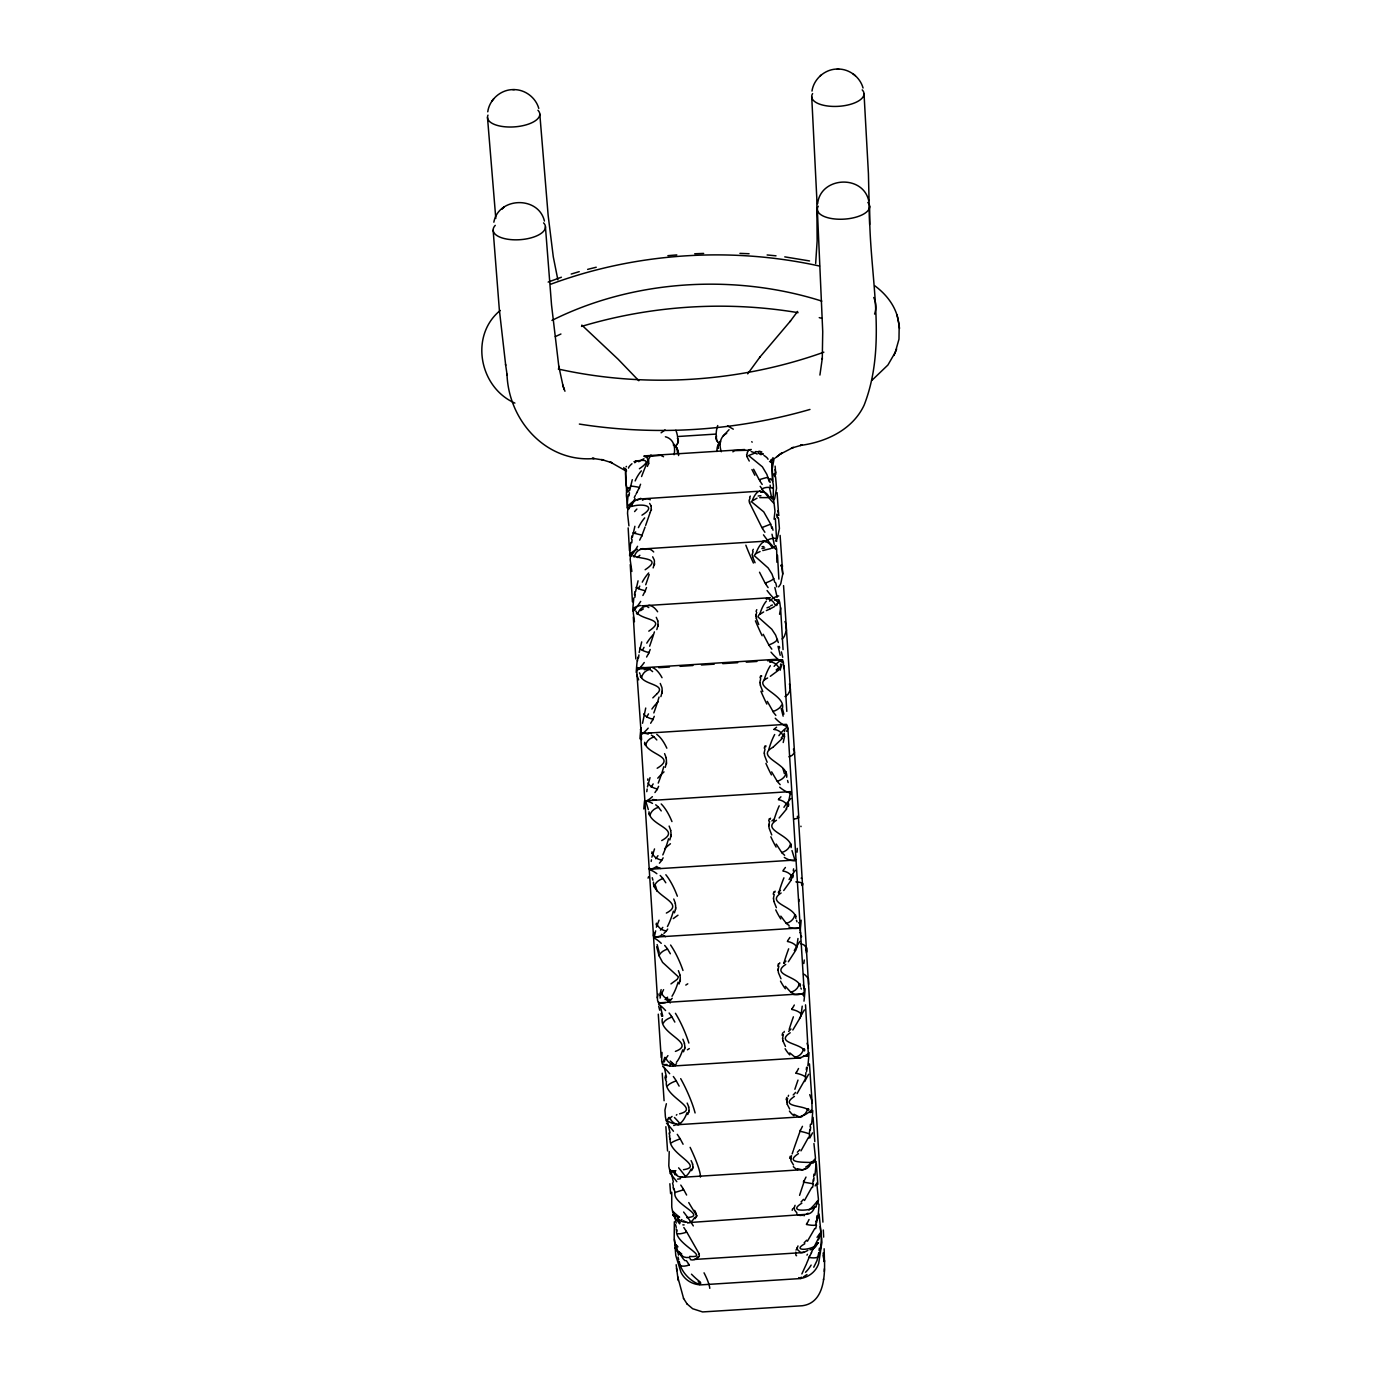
<?xml version="1.0" encoding="UTF-8"?>
<svg xmlns="http://www.w3.org/2000/svg" width="1381" height="1381" viewBox="0 0 1381 1381"><rect width="100%" height="100%" fill="white"/><g stroke="black" fill="none" stroke-linecap="round" stroke-linejoin="round"><path stroke-width="1.5" d="M899.186 325.312L898.979 339.174L895.32 352.12M666.954 1064.509L662.69 1064.786A93.873 46.643 -3.8 0 1 661.637 1061.247L662.034 1052.426M824.405 1268.725L824.319 1271.452M824.474 1262.01L824.146 1248.752M824.492 1260.18C825.009 1277.132 823.68 1302.956 802.257 1305.753L702.601 1311.933L692.641 1308.722L687.082 1303.957M674.532 1239.568L675.775 1255.484L680.954 1272.246A22.804 21.475 -4.7 0 0 699.839 1284.813A13.741 12.93 -4.6 0 0 701.79 1284.813L799.495 1278.616A13.603 12.912 -4.4 0 0 801.429 1278.357A22.804 21.457 -4.6 0 0 818.657 1263.511L821.919 1242.175L820.193 1226.587M787.861 728.046L804.208 991.731A95.462 33.904 -3.8 0 1 803.587 993.699L658.582 1002.882A93.873 33.334 -3.8 0 1 657.58 1000.379L640.698 735.469A93.873 24.616 -3.5 0 1 641.405 733.518L786.428 724.317A95.462 25.031 -3.5 0 1 787.239 725.698L787.861 728.529L786.652 731.274M657.218 997.807L658.15 994.061M774.12 458.492L772.428 467.693A30.365 27.706 -4.4 0 1 771.841 469.264M823.473 1279.807L823.542 1278.91M631.738 542.785L632.084 539.695M634.915 597.283L635.26 594.193M810.44 1124.203L810.164 1126.723M813.927 1174.143L813.633 1176.629M629.08 495.796L629.443 492.758M772.635 480.087L772.238 466.191A93.873 81.444 -3 0 0 770.943 459.977M806.573 1067.254L806.297 1069.74M638.54 657.943L638.902 654.939M816.913 1215.815L816.637 1218.215M815.653 263.495L817.138 240.915L816.81 198.415L811.717 96.791M635.553 591.724L638.057 580.814M805.952 1072.554L805.365 1077.025A9.546 2.469 12.5 0 0 796.129 1073.244M809.836 1129.554L809.249 1134.008A9.546 1.053 12 0 0 800.065 1131.281L794.351 1147.369M639.179 652.505L641.699 641.906M632.377 537.226L634.897 526.282M642.528 723.264L645.721 708.039M813.305 1179.391L812.719 1183.724L803.604 1182.119M802.223 1006.145L801.17 1014.172A9.546 3.832 13.5 0 0 791.883 1009.459M819.365 1248.2L819.071 1250.444M629.736 490.376L632.274 479.673M816.292 1220.856L815.705 1224.947A9.546 1.813 12.1 0 1 806.659 1224.515M797.976 938.528L796.768 947.003A9.546 5.092 15 0 0 787.429 941.479A29.191 24.168 57.1 0 1 787.809 940.513L789.897 937.457M647.447 786.894L650.037 777.624M646.774 791.658L647.154 789.052M768.941 824.492L769.58 821.453M778.228 969.082L778.849 966.079M671.08 834.659L670.89 835.764M818.726 1252.895L817.017 1260.577L813.754 1267.223M666.522 761.984L666.332 763.072M675.741 907.628L675.533 908.715M792.832 873.828L792.262 877.177A9.546 6.232 17.3 0 0 782.889 870.997A29.191 22.614 47.2 0 1 783.32 870.151L785.409 867.475M793.281 870.893L793.592 868.856M662.155 691.38L661.965 692.433M651.884 857.169L654.525 848.918M680.367 979.094L680.177 980.13M797.528 818.329L797.735 817.069A95.462 4.661 -3.6 0 1 798.425 817.293L822.921 1222.116M651.193 861.433L651.452 859.828M786.98 1101.037L787.636 1098.344M658.116 624.575L657.908 625.593M684.855 1047.281L684.648 1048.248M671.736 1192.217L671.753 1207.011A93.873 78.544 -4.2 0 0 672.979 1213.001M788.447 802.896L787.774 806.4A9.546 7.198 20.8 0 0 778.383 799.72A29.191 20.508 39.9 0 1 778.849 799.047M756.011 614.89L756.684 612.353M773.239 499.076L773.377 485.318A88.591 73.176 -3.1 0 0 772.704 481.468A432.685 2.727 86.4 0 1 771.53 459.303M656.372 927.203L659.065 920.178M788.827 800.773L790.605 791.606L645.6 800.807A93.873 10.133 -3.6 0 0 644.823 801.636L645.566 803.328M654.473 563.241L654.266 564.173M790.899 1158.158L791.555 1155.724M689.102 1110.514L688.895 1111.377A24.841 17.107 57.2 0 1 688.86 1112.119M674.36 1221.719L674.17 1239.327A93.873 85.622 -4.4 0 0 675.43 1245.869M487.752 111.809C489.426 99.553 500.751 89.592 513.128 89.61M655.647 930.88L654.283 937.181L799.306 927.98A95.462 19.524 -3.7 0 0 799.962 926.824L800.255 924.58L798.753 922.577M808.645 984.325L808.455 978.611L805.261 975.055A30.037 10.116 -3.5 0 0 803.552 974.106M811.993 91.06C813.772 78.838 825.148 68.946 837.525 69.05M817.638 203.732C820.383 176.664 862.728 174.248 868.701 200.659M783.769 668.628L783.355 662.017A95.462 39.134 -3.5 0 0 782.475 659.842L767.56 660.791M776.882 562.257L776.657 549.155A95.462 64.13 -3.3 0 0 775.708 545.581A52.443 7.768 -81.5 0 0 773.619 547.67M784.115 733.397L783.407 736.418A9.546 8.01 26.3 0 0 773.999 729.427M666.143 763.9L665.245 767.335M670.717 836.593L669.82 839.993M794.368 1207.443L795.042 1205.32M675.361 909.509L674.463 912.806M774.085 519.221L774.965 511.212L774.033 502.753A95.462 74.401 -3.2 0 0 773.049 498.593M692.986 1167.256L692.779 1167.998A24.841 15.519 50.5 0 1 692.71 1168.637M661.792 693.227L660.878 696.611M660.809 995.287L663.588 989.642M784.512 731.585L784.874 730.1M819.917 375.062L822.316 358.093L822.265 359.319L822.731 331.682L817.345 209.463M679.987 980.89L679.072 983.997M657.736 626.353L656.804 629.598M774.223 894.439L773.602 897.495A10.582 10.15 -67.4 0 0 773.377 898.789M660.463 996.685L660.066 998.1M669.215 1151.53L668.801 1165.857A93.873 69.533 -4 0 0 669.975 1171.157M783.355 1034.611L782.734 1037.476A10.582 9.253 -35 0 0 782.509 1038.702M765.022 748.934L764.384 751.868A10.582 10.064 51.1 0 0 764.176 753.128M684.475 1048.939L683.543 1051.787M654.076 564.864L653.144 567.902M779.816 667.178L779.264 668.956A9.546 8.614 35.5 0 0 769.856 661.844M774.81 892.23L775.138 891.142M779.454 963.869L779.764 962.781M493.846 222.203C498.541 196.758 538.555 195.843 544.425 221.064M783.959 1032.47L784.27 1031.4M770.184 819.296L770.494 818.243M760.707 678.658L760.051 681.42A10.582 9.632 34.2 0 0 759.843 682.628M797.303 1247.682L797.994 1245.938M788.223 1096.324L788.551 1095.306M808.351 1137.633L800.997 1150.856M811.821 1187.332L804.484 1200.486M765.644 746.862L765.954 745.861M814.807 1228.469L807.436 1241.226M688.705 1112.016L687.773 1114.519M804.467 1080.563L797.079 1093.562M780.438 665.038L780.817 663.898M650.934 510.331L650.209 512.42M665.072 1059.728L667.938 1055.602M794.04 1148.302L793.574 1149.683M792.159 1153.86L793.264 1150.597M645.652 525.401L650.054 512.852M761.328 676.742L761.639 675.81M645.082 527.041L642.027 535.207L632.964 532.876M779.557 614.269L780.593 608.624L779.799 602.686A95.462 52.271 -3.4 0 0 778.884 599.768L774.62 600.045M664.71 1060.781L664.244 1061.937M692.589 1168.55L691.622 1170.656M646.515 587.581L645.272 590.705A9.546 1.985 12.1 0 1 636.14 587.305M648.362 464.051L647.378 466.45M640.577 484.23L639.334 487.372A9.546 0.898 11.9 0 0 630.34 486.198M753.094 551.658L752.403 553.885A10.582 8.113 19.6 0 0 752.196 554.886M666.367 1103.73L664.934 1110.082L665.4 1116.866A93.873 58.813 -3.9 0 0 666.522 1121.337M696.214 1216.696L696.421 1216.074A9.771 5.455 21.5 0 0 695.765 1213.502M650.209 649.519L648.966 652.523A28.897 24.944 75.6 0 1 648.656 653.61M775.915 604.602L775.449 605.672A9.546 9.011 51.7 0 0 766.058 598.629M806.435 1263.857L809.145 1257.435A9.546 3.211 12.7 0 0 818.104 1256.658M806.072 1264.737L801.86 1273.921M871.791 380.466L887.914 365.016L895.216 352.397M893.921 355.469L896.632 349.03M791.313 879.973L783.735 890.503M654.283 716.325L653.023 719.138A9.546 4.661 13.9 0 1 643.77 713.891M638.885 488.425L637.142 492.016M641.578 536.26L639.679 540.126M804.07 1181.031L806.003 1177.078M807.108 1223.445L809.059 1219.509M800.531 1130.21L802.465 1126.326M644.823 591.741L642.907 595.487M718.793 444.699L718.034 446.65A35.958 15.364 -3.8 0 0 717.861 448.514M809.611 1256.417L811.545 1252.584M796.578 1072.208L798.546 1068.497M658.633 786.341L657.356 788.896A9.546 5.852 15.8 0 1 648.052 782.941M648.518 653.524L646.601 657.028M750.004 498.058L749.296 499.939A10.582 7.026 16.2 0 0 749.089 500.785A9.391 6.025 21.3 0 0 749.728 502.598M669.06 1118.955L672.046 1116.435M792.349 1008.475L794.317 1005.023M786.79 808.817L779.126 817.984M636.02 494.191L636.986 492.327M635.381 495.399L634.276 497.471M652.574 720.053L650.641 723.264M663.139 857.843L661.844 860.07A28.897 20.991 42.4 0 1 661.413 860.812L659.41 863.177M677.38 438.295A25.807 9.788 -7.2 0 1 677.674 443.249L677.001 444.25M656.907 789.708L654.939 792.539M747.501 452.882L746.758 454.366A10.582 5.783 14.1 0 0 746.586 455.057M782.388 738.386L773.118 747.121M667.714 929.068L666.384 930.932A28.897 18.574 36.5 0 1 665.901 931.502L663.916 933.401M772.445 547.618L772.134 548.05A9.546 9.184 78.3 0 0 762.692 541.335M695.109 1218.681L696.024 1217.127A24.841 13.551 45.3 0 0 696.317 1216.782M697.888 1257.78L698.907 1256.589M797.597 311.433L790.018 321.583M653.8 932.434L653.368 935.748A93.873 19.196 -3.7 0 0 654.283 937.181M747.691 373.837L760.068 356.885M493.742 98.724L491.774 101.348M778.867 799.047L780.921 796.802M759.567 357.506L790.536 320.927M719.397 443.715L720.157 442.766M817.932 1242.676C815.791 1250.288 789.518 1252.187 804.83 1243.746M672.219 998.273L670.873 999.723A28.897 15.692 32.4 0 1 670.303 1000.086M792.832 1030.002L800.255 1017.555A35.751 33.42 17.5 0 0 801.429 1014.241M778.211 670.441L770.322 676.293M645.134 569.749C663.001 557.941 641.388 559.357 633.568 555.939M788.344 961.763L795.836 950.145A35.751 31.159 11.6 0 0 796.872 947.021M648.794 631.152C667.316 618.705 643.235 620.708 636.796 612.681M723.126 436.068L729.047 429.698M641.975 515.165C657.908 505.377 641.682 503.323 631.48 506.499A9.546 9.149 63 0 1 639.973 498.99L757.634 491.308M652.833 697.871L657.011 693.78M639.386 468.746C648.725 462.428 649.277 458.596 635.571 461.185M500.25 310.449C469.367 335.669 479.345 387.543 514.906 403.097M657.183 768.25C677.467 756.132 646.481 754.975 644.668 742.288M790.208 1032.764C774.517 1043.087 801.273 1043.207 804.502 1050.924M794.472 1096.359C778.435 1107.199 803.949 1105.024 808.506 1110.134M672.702 1171.485L675.775 1170.656M798.391 1153.636C783.044 1163.786 806.297 1161.835 812.132 1162.647M785.72 964.421C769.597 975.038 798.874 976.229 800.238 986.483M657.201 693.59C667.161 684.061 641.613 684.821 640.577 675.361M801.878 1203.162C785.496 1213.278 813.392 1210.308 814.548 1207.218M781.111 892.989C764.694 903.64 796.233 906.402 795.801 918.417M661.723 840.58C682.473 829.032 649.053 825.734 649.018 811.786M776.467 820.262C759.999 830.568 792.556 834.935 791.106 847.623M676.552 1063.767L675.188 1064.768A9.546 8.925 43.2 0 1 665.78 1057.673M670.389 1000.155L668.352 1001.518M666.35 913.065C686.478 902.742 652.384 896.424 653.472 882.183M820.331 75.748L821.229 75.04M816.206 1206.821L815.929 1206.994A41.965 7.889 82.6 0 1 815.273 1207.029M775.138 458.043L781.836 452.951L776.674 456.887M806.987 1274.542L803.293 1276.993M772.739 747.414C754.389 757.409 789.241 763.624 786.669 777.279M807.885 1250.392L803.742 1252.481M661.119 432.805L665.055 429.923M774.378 606.622L769.994 608.952M763.641 611.956L758.79 614.959L757.945 616.875L771.789 629.218L775.639 635.087L778.314 642.528M776.588 727.183L774.482 728.892A29.191 17.901 34.8 0 0 774.033 729.444M770.356 661.464L772.497 660.308M670.959 983.911L677.277 979.284L678.434 976.919L662.587 962.384L659.065 955.738L656.665 946.814M767.629 677.985C749.987 686.357 786.341 694.453 782.388 708.453M780.265 454.142L793.333 447.375L791.382 448.135L802.275 444.975L800.272 445.459C826.045 442.058 852.56 429.802 864.126 405.151C888.639 342.281 868.286 271.643 869.667 206.321M551.934 320.427C633.758 279.463 734.847 273.49 821.816 301.11M808.023 1213.174L806.435 1214.089M770.046 497.229L769.252 497.73A9.546 9.132 -71.2 0 0 759.843 491.394M756.995 498.196L751.195 501.51L763.745 511.868L770.684 524.141L761.898 527.594L749.451 502.598M675.395 1051.39C697.112 1043.19 658.772 1033.868 662.345 1018.695M790.588 794.489L791.382 792.159A95.462 10.306 -3.6 0 0 790.605 791.606M674.688 1065.044L672.616 1065.821M751.091 449.567L751.281 449.481M637.418 500.043L639.489 499.162M766.351 610.609L769.718 609.073M680.609 1123.892L679.21 1124.427A9.546 9.166 66.2 0 1 669.802 1117.522M555.3 336.601L560.928 334.012M550.777 284.21C635.83 252.654 730.998 246.509 819.537 266.05M679.59 1113.828C701.617 1108.218 662.88 1096.756 666.522 1081.461M823.853 352.19C739.525 382.33 645.738 388.458 558.304 369.038M760.068 551.537L755.372 553.85L754.319 555.697L768.147 567.954L771.996 574.082L774.845 582.333M805.416 1168.878L803.431 1169.517M548.153 282.087L561.394 277.236M766.559 598.405L768.734 597.835M649.657 868.131L649.087 868.96A93.873 4.592 -3.6 0 0 649.916 869.253L794.938 860.052A95.462 4.661 -3.6 0 0 795.663 859.759L794.645 858.775M633.965 461.703L636.848 460.891M581.522 326.417C651.28 305.46 726.233 300.609 798.063 312.676M762.795 550.57L770.943 548.533M571.216 274.042L579.226 271.66M809.974 409.449C735.486 430.993 655.975 436.137 579.364 424.071M587.633 269.381L596.229 267.241M683.44 1169.707C705.605 1166.427 666.35 1153.152 670.406 1138.462M640.214 549.258L642.32 548.947M733.604 450.655L750.056 450.189M644.996 456.852L661.551 455.229M673.876 1188.299L675.016 1192.459L683.75 1189.714L686.616 1195.031M678.554 1124.583L676.776 1124.738M759.757 497.643L768.026 497.609M673.479 1170.725A9.546 9.201 -81.6 0 0 682.87 1177.268L802.741 1169.672A9.546 9.166 74.8 0 0 811.182 1161.991M801.809 1116.797L799.789 1116.884M754.509 453.261L748.588 455.54L762.381 466.813L766.921 474.477L769.182 481.606M677.674 1124.704L800.514 1116.901M686.823 1217.628C708.557 1215.988 671.77 1203.99 675.016 1192.459M689.602 1222.53L805.917 1214.365A9.546 8.977 49.4 0 0 814.393 1207.218M667.886 255.675L676.811 254.915M675.913 1216.04L679.055 1216.903M763.21 541.283L765.419 541.317M678.848 436.448L715.099 434.135M646.101 455.782L744.635 449.533M641.457 549.034L764.125 541.248M641.923 605.845L770.391 597.697M642.51 667.783L777.296 659.22M650.261 668.231L637.47 669.043A93.873 38.478 -3.5 0 0 636.831 672.064L641.595 739.612M658.789 667.696L669.457 667.023M680.108 666.332L692.917 665.521M701.444 664.986L714.236 664.175M722.764 663.64L737.696 662.69M746.223 662.155L756.892 661.464M803.431 1055.861L807.695 1055.585A95.462 47.437 -3.8 0 0 808.265 1052.857L805.52 1004.833M669.63 1066.236L800.945 1057.898M694.35 1259.455L803.034 1252.567M802.016 1169.759L797.683 1168.809M694.712 253.776L703.654 253.414M513.853 89.61C525.108 89.489 535.724 97.585 538.78 108.391M512.869 89.627L514.319 89.61M838.25 69.05C849.505 68.998 860.087 77.163 863.056 88.004M837.283 69.05L838.716 69.05M802.43 1215.384L800.997 1215.263M643.529 605.793L645.669 606.069M739.94 253.379L749.072 253.741M689.671 1256.417C712.216 1258.108 672.651 1242.986 676.863 1229.763M758.635 453.175L761.483 453.572M767.128 254.967L776.018 255.83M682.352 1177.216L680.212 1176.819M784.771 256.866L809.542 260.94M760.482 453.382L761.345 453.538M770.529 462.014L769.545 461.392M760.379 491.498L762.623 492.119M687.514 1222.409L686.064 1221.978A9.546 9.011 -55.4 0 1 676.69 1215.953M819.244 317.63L821.799 318.355M647.275 668.266L649.467 669.129A28.897 14.639 -40.3 0 1 650.071 669.371M795.594 1057.38L797.838 1057.881A48.007 25.031 -78.3 0 0 807.592 1054.186M812.667 1162.94L813.133 1163.044A52.443 8.683 77.7 0 0 814.566 1160.42M645.859 605.896A28.897 11.324 -37.6 0 1 646.36 606.069L648.777 607.588M645.359 549.448L642.821 548.947A9.546 9.218 -85.2 0 0 634.362 556.871M793.574 993.595L791.296 992.49A29.277 16.227 -41.9 0 1 790.692 992.179M685.528 1221.771L683.353 1220.787M651.383 735.141L653.593 736.574M674.946 1215.746L675.43 1215.988A41.551 7.25 90 0 0 675.861 1215.867M727.563 425.952L733.311 429.163M690.189 1258.333L688.705 1257.435A9.546 8.597 -40.3 0 1 679.366 1252.135L678.503 1251.531M799.754 1251.704L797.528 1249.667A9.391 4.367 -25.1 0 1 797.389 1248.303M789.138 925.494L786.825 923.854A29.277 19.023 -46.2 0 1 786.255 923.337L780.835 916.138M681.8 1254.052L679.366 1252.135M655.716 804.795L657.977 806.728A28.897 20.094 -49.5 0 1 658.478 807.35M699.684 1284.572C690.707 1281.447 681.247 1272.384 679.297 1261.802M855.443 75.782L852.957 73.797M874.691 285.729C885.463 293.601 894.474 304.614 897.736 317.751M784.632 855.271L782.285 853.113M793.937 1114.243L799.081 1116.832A9.546 9.149 -74.3 0 0 807.522 1108.788M638.833 380.742L618.101 359.215L581.833 325.105M660.187 875.468L662.483 877.884M796.906 1212.932L794.61 1209.98A9.391 5.524 -27.2 0 1 794.42 1208.237M780.161 784.65L777.796 782.06A29.277 23.166 -60.7 0 1 777.296 781.214M652.626 671.615L649.985 669.44A9.546 8.649 -41.6 0 0 641.561 677.691M717.637 441.609L716.912 440.763A25.807 9.805 -0.4 0 1 716.584 436.033M647.137 458.492L648.604 460.477A9.771 5.265 -28.3 0 1 648.397 462.894M664.693 945.45L667.006 948.264A28.897 23.563 -66.9 0 1 667.472 949.179M777.676 515.182L776.795 514.181M789.794 1052.909L795.042 1057.156A9.546 8.89 -51.7 0 0 803.483 1048.939M775.863 715.375L773.464 712.389A29.277 24.392 -71.9 0 1 772.997 711.439L767.301 701.375M669.112 1013.015L671.442 1016.157M699.856 1281.896L700.858 1283.173M656.821 739.957L654.128 737.04A9.546 8.044 -32.6 0 0 645.704 745.153M771.824 649.156L769.407 645.859A29.277 25.031 -85.6 0 1 768.958 644.806M793.505 1164.977L791.089 1160.972A9.391 6.542 -30.4 0 1 790.95 1159.108M673.324 1076.507L675.689 1079.89A28.897 24.737 85.7 0 1 676.103 1080.96M768.129 587.598L765.713 584.094M649.622 503.426L651.141 506.016M785.392 986.327L790.743 992.128A9.546 8.407 -38.7 0 0 799.185 983.911M677.26 1134.336L679.625 1137.892M686.34 1260.611L688.705 1264.098M764.901 532.255L762.485 528.612M762.208 484.455L759.774 480.778M638.678 679.849L636.814 675.05M680.781 1185.088L683.163 1188.713M683.837 1227.536L686.219 1231.127M635.726 610.903L636.313 611.818M661.24 810.923L658.513 807.333A9.546 7.233 -27.3 0 0 650.071 815.118M677.674 1276.7L683.612 1298.537M789.673 1109.029L787.205 1104.23M683.457 1298.295L687.237 1304.199M803.19 984.86L804.467 988.468M652.678 556.802L654.249 559.944A9.771 7.319 -35.8 0 1 654.214 563.258M665.797 882.77L663.035 878.592A9.546 6.249 -24 0 0 654.559 885.912M676.241 447.392L677.191 449.239M749.262 461.047L746.879 456.559M776.226 844.067L781.715 852.474A9.546 6.853 -26.6 0 0 790.208 844.827M785.461 1046.435L782.958 1040.981M670.372 953.753L667.575 949.092A9.546 5.127 -21.8 0 0 659.065 955.738M694.608 1210.377L696.214 1213.519M809.732 1094.65L811.873 1100.761L812.045 1108.719A95.462 59.815 -3.9 0 1 811.527 1112.137M674.843 1022.078L672.012 1017.055A9.546 3.867 -20.4 0 0 663.467 1022.907M656.268 617.324L657.857 620.915M699.149 1253.793L686.789 1232.111A9.546 1.778 -19.4 0 1 677.985 1233.682M771.668 771.893L777.227 781.283A9.546 5.817 -23.6 0 0 785.754 774.206M753.629 469.247L759.205 479.759A9.546 0.932 -19.1 0 1 768.06 477.463M679.124 1086.105L676.258 1080.857A9.546 2.503 -19.6 0 0 667.662 1085.759M683.077 1144.228L680.212 1138.876A9.546 1.088 -19.1 0 0 671.529 1142.743M780.99 978.766L778.47 972.794A9.391 8.562 -55.2 0 1 778.263 970.325M691.104 1160.592L692.744 1164.2M759.515 572.217L765.126 583.11A9.546 1.951 -19.5 0 0 773.843 578.57M763.227 634.276L768.82 644.927A9.546 3.332 -20.3 0 0 777.468 639.42M660.256 683.457L661.879 687.427A9.771 8.649 -53.2 0 1 661.948 691.363M755.062 562.74L752.576 556.957M776.381 907.68L773.843 901.327M639.455 672.789L640.059 674.152M807.056 1043.225L808.437 1048.3M687.186 1103.074L688.826 1107.061M758.739 624.505L756.218 618.291M771.737 834.935L769.182 828.358A9.391 8.89 79.5 0 1 768.975 825.786M664.589 753.629L666.229 757.858M801.325 989.072L800.859 988.002M762.795 691.57L760.275 685.08M767.18 762.295L764.625 755.683A9.391 8.718 56.3 0 1 764.418 753.146M682.905 1039.237L684.562 1043.484M669.129 826.062L670.786 830.482M678.399 970.653L680.056 975.072M673.773 899.014L675.43 903.485M563.776 388.234L564.225 389.615L562.654 384.919L564.967 391.237M631.859 571.458L630.168 559.668A93.873 63.043 -3.3 0 1 630.685 554.765M634.449 621.692L633.292 612.974A93.873 51.39 -3.4 0 1 633.862 608.969A52.029 5.748 75.6 0 1 635.243 608.9M796.992 921.817L796.457 920.264M627.854 492.102L625.817 483.385L625.541 473.907A95.462 82.843 -3 0 1 625.938 469.177L626.025 470.99M813.944 1143.537L815.463 1157.917A95.462 70.724 -4 0 1 814.997 1161.956M645.6 800.807L648.328 809.542M801.705 884.392L802.068 885.514A95.462 10.306 -3.6 0 0 802.689 884.893L802.793 883.512L800.238 882.407A30.365 3.28 -3.6 0 0 795.87 881.855M794.938 860.052L791.986 850.541M816.758 1183.016L818.415 1199.243A95.462 79.874 -4.2 0 1 817.984 1203.8M563.103 386.248L558.735 366.086M770.684 524.141L771.824 528.457M787.567 780.507L788.137 782.578M819.088 1214.003L820.849 1231.697A95.462 87.072 -4.4 0 1 820.452 1236.668M652.229 877.712L652.902 880.146M678.71 1259.714L677.985 1257.021M628.925 525.885L627.544 513.473A93.873 73.158 -3.2 0 1 628.027 507.794M897.909 318.424L899.549 328.402M782.544 709.04L783.89 714.167M896.942 314.713L899.083 324.552M676.276 1227.502L675.533 1224.636M779.316 646.446L779.678 647.931M661.758 1016.364L661.033 1013.481M557.872 279.842L553.28 256.797L548.153 215.453L539.798 114.036M673.272 1185.951L672.547 1182.965M665.918 1079.044L665.193 1076.058M770.08 485.163L770.443 486.664M669.802 1136.045L669.06 1133.024M627.699 505.964L626.422 495.952A86.779 71.691 -3.1 0 1 626.577 490.738A432.685 2.727 86.4 0 1 625.403 468.573M507 374.199C508.501 420.342 545.961 462.79 594.262 458.527L592.242 458.302L603.601 460.046L601.615 459.528L612.163 462.842L610.298 462.065L626.353 471.197A52.029 9.46 79.8 0 1 626.56 470.835M493.138 230.195L499.318 309.465L505.705 365.361M558.908 367.225L551.537 305.028L545.426 226.708M505.532 364.239L507.172 375.339M676.155 1264.72L678.192 1280.48M676.517 1268.259L676.794 1270.658M823.145 1253.016L824.025 1261.319L823.369 1255.381M495.796 218.422L487.493 117.523M775.121 466.139L775.742 474.425M777.071 492.654L778.521 513.024M812.149 1102.987L809.456 1063.853M816.361 1163.959L817.811 1184.328M669.871 1183.741L670.596 1193.667M780.11 535.396L782.751 574.013L780.748 583.731A30.365 19.023 -3.9 0 1 778.573 586.89M813.098 1117.35L814.79 1141.586M665.866 1126.689L667.558 1150.925M783.562 585.613L798.805 817.707L796.198 818.622A30.365 1.485 -3.6 0 1 793.851 819.019M661.188 1057.639L658.288 1014.172M662.224 1073.192L664.088 1100.726M864.023 93.649L868.425 173.661L869.616 224.464M786.807 711.388L784.045 665.711M783.062 649.605L780.576 607.64M635.83 658.944L633.327 616.979M632.429 601.823L630.254 564.57M778.867 579.088L777.503 555.231M776.674 541.404L775.38 518.548M629.46 550.743L628.165 527.887M782.751 574.013L782.026 568.333A95.462 59.815 -3.9 0 0 781.145 564.984M770.978 460.546L771.047 461.789A21.837 10.582 -8 0 0 772.98 457.612M823.318 1230.022L823.646 1237.1M776.001 549.396A48.007 18.212 59.3 0 1 763.469 534.844M771.996 534.223A52.443 7.44 77.1 0 1 774.24 544.494M765.471 541.507A48.007 25.065 84.9 0 1 775.397 538.331M762.675 528.491A29.277 24.478 65.6 0 1 762.088 527.473M770.063 497.626A41.896 7.544 -89.1 0 1 770.563 497.246M770.978 497.505A52.443 9.374 -82.9 0 1 773.187 497.557M761.76 489.012A48.007 24.599 79.5 0 1 772.635 488.149M773.395 502.839A48.007 14.828 56.4 0 1 760.189 486.319M769.562 488.132A52.443 8.649 78.5 0 1 771.806 498.61M772.152 526.834A41.965 3.642 76.6 0 1 773.015 530.235M758.152 496.003A32.816 16.158 -42.3 0 1 760.948 495.762M628.079 505.895A48.818 18.971 -67.6 0 1 634.794 500.302M628.459 509.399A52.029 8.441 78.2 0 1 629.736 506.361M627.009 507.915A52.029 11.341 -86 0 1 628.182 494.743M635.018 498.489A48.818 17.262 -65 0 1 628.303 509.313M634.587 511.591A47.265 17.383 -66.4 0 1 636.883 509.054M640.404 498.455A28.897 3.953 -34.8 0 1 640.819 498.351M631.497 538.866A41.551 3.97 -83.9 0 1 631.859 535.914M629.615 555.766A52.029 10.15 -84.1 0 1 630.737 542.457M637.573 546.289A48.818 20.473 -68.4 0 1 630.91 556.18M630.72 553.28A48.818 21.82 -71.5 0 1 637.435 549.275M630.944 555.749A52.029 7.181 76.8 0 1 632.291 554.213M630.202 506.188A41.534 7.009 82 0 1 630.651 506.482M638.402 527.628A33.8 27.568 -57.1 0 1 644.703 517.892M749.607 497.264A36.389 17.193 74.9 0 1 750.332 496.107M752.524 499.957A39.531 15.502 86 0 1 759.774 490.807M760.948 492.05A29.191 3.884 26.3 0 1 761.535 492.206M642.476 500.198A39.548 15.45 -83.8 0 1 650.296 499.784M651.072 506.05A9.771 6.37 -31.3 0 1 651.021 508.916M651.487 509.52A24.841 11.272 -48.7 0 1 651.314 510.159M642.234 535.293A28.897 24.565 -73.9 0 1 641.785 536.363M635.692 531.909A47.265 3.332 -62.8 0 1 634.846 533.532M779.126 603.1A48.007 21.164 62.9 0 1 767.059 590.533M774.879 587.495A52.443 6.025 75.9 0 1 777.106 597.248M776.726 605.551A52.443 5.973 -80.4 0 1 778.642 601.46M769.597 601.098A48.007 24.927 -89.7 0 1 778.711 595.953M765.868 583.973A29.277 25.065 79.5 0 1 765.298 582.989M763.9 546.565A35.751 4.661 4.1 0 1 762.105 546.669M772.894 547.808A41.896 6.94 -87.6 0 1 773.377 547.014M775.725 582.886A41.965 2.486 75.9 0 1 776.692 586.787M761.915 548.602A32.816 12.464 -39.7 0 1 764.729 547.964M637.349 557.544A47.265 20.318 -70 0 1 639.886 555.3M642.7 548.62A28.897 7.734 -35.8 0 1 643.166 548.637M634.483 594.987A41.551 2.831 -83.2 0 1 634.863 591.741M632.705 611.041A52.029 8.718 -82.6 0 1 633.81 597.956M640.698 601.408A48.818 23.166 -72.6 0 1 634.034 610.195M633.879 607.882A48.818 24.116 -76.1 0 1 640.629 605.499M633.085 556.008A41.534 6.439 80.5 0 1 633.551 556.664M642.269 582.161A33.8 25.41 -48.5 0 1 648.673 572.977M753.422 563.016A39.548 2.227 64.2 0 1 745.861 545.184M752.835 556.94A9.391 6.974 25.2 0 1 752.403 554.92M752.576 550.76A36.389 17.988 79.7 0 1 753.301 549.293M755.89 553.643A39.531 15.364 89.7 0 1 762.813 542.353M763.141 541.645A29.191 7.768 27.1 0 1 763.693 541.611M645.341 549.086A39.548 16.227 -87.8 0 1 653.696 551.968M654.594 564.052A24.841 13.568 -52.6 0 1 654.421 564.777M649.208 574.548A39.462 1.744 -70.9 0 1 645.721 584.767M645.445 590.809A28.897 25.065 -88.7 0 1 644.996 591.845M639.783 586.079A47.265 7.06 -63.7 0 1 638.454 588.617M782.682 662.604A48.007 23.581 67.3 0 1 771.012 652.143M778.038 646.325A52.443 4.471 74.9 0 1 780.196 655.285M780.075 670.303A52.443 4.039 -79.6 0 1 781.819 664.503M774.102 666.35A48.007 24.185 -84.4 0 1 782.475 659.583M772.445 604.999A35.751 10.099 4.3 0 1 770.736 605.672M776.243 605.223A41.896 6.18 -86.2 0 1 776.692 604.015M781.404 651.867A41.965 1.26 75.4 0 1 782.734 657.304M766.99 607.813A32.816 8.476 -38 0 1 769.821 606.794M640.594 610.695A47.265 22.752 -74.3 0 1 643.373 608.917M637.746 614.407A9.546 9.046 -57.7 0 1 646.187 606.224M648.966 652.523A9.546 3.366 12.8 0 1 639.766 648.155M637.521 660.998A41.551 1.623 -82.8 0 1 637.953 657.097M636.209 672.461A52.029 7.078 -81.3 0 1 637.262 660.066M644.254 662.517A48.818 25.29 -77.6 0 1 637.608 670.044M637.47 668.369A48.818 25.825 -81.3 0 1 644.254 667.627M637.073 667.593A52.029 4.178 74.7 0 1 638.402 668.646M636.468 613.078A41.534 5.697 79.1 0 1 636.969 614.079M646.774 643.149A33.8 22.631 -42.5 0 1 653.213 634.742M762.105 635.726A39.548 4.54 64.8 0 1 755.424 620.846M756.443 618.256A9.391 7.751 31.2 0 1 756.028 616.03M755.821 615.995A10.582 8.994 25 0 1 755.959 614.873M756.08 611.42A36.389 18.333 84.8 0 1 756.771 609.677M759.774 614.2A39.531 14.828 -86.6 0 1 766.351 601.132M766.282 598.784A29.191 11.462 28.7 0 1 766.818 598.594M648.725 605.344A39.548 16.607 88.1 0 1 657.632 611.766M657.736 620.967A9.771 8.079 -42.6 0 1 657.874 624.592M658.202 625.524A24.841 15.536 -57.8 0 1 658.029 626.301M654.404 631.894A39.462 4.091 -71.6 0 1 649.64 646.187M644.029 647.344A47.265 10.616 -65.3 0 1 642.389 650.347M786.583 726.458A48.007 25.445 72.3 0 1 775.242 718.241M781.163 708.453A52.443 2.797 74.3 0 1 783.148 716.169M783.217 742.529A52.443 2.002 -79.2 0 1 784.65 736.056M778.901 735.659A48.007 22.838 -79.5 0 1 786.583 727.649M781.473 705.156A9.546 4.626 -21.6 0 1 772.894 711.526M777.762 668.577A35.751 15.295 4.7 0 1 776.243 669.837M780.023 668.439A41.896 5.265 -85 0 1 780.438 666.885M776.571 670.148A32.816 4.281 -37 0 1 778.694 669.319M644.271 669.75A47.265 24.599 -79.4 0 1 647.257 668.577M639.955 738.8A52.029 5.265 -80.3 0 1 640.974 727.683M648.19 728.132A48.818 26.774 -83.2 0 1 641.509 734.26M641.405 733.259A48.818 26.895 -87.1 0 1 648.241 734.122M640.318 729.738A52.029 2.486 74.1 0 1 641.216 730.618M640.301 676.017A41.534 4.799 77.9 0 1 640.819 677.329M651.901 709.057A33.8 19.282 -38.3 0 1 658.323 701.6M766.818 704.051A39.548 6.75 66 0 1 760.931 691.242M760.465 685.045A9.391 8.338 40.7 0 1 760.068 682.646M759.999 677.778A36.389 18.246 -90 0 1 760.672 675.792M764.073 680.143A39.531 13.965 -83.2 0 1 770.339 665.728M769.959 661.931A29.191 14.863 31.2 0 1 770.477 661.568M652.557 667.61A39.548 16.572 83.9 0 1 662.034 677.708M662.241 692.433A24.841 17.124 -64.5 0 1 662.069 693.245M659.065 697.077A39.462 6.353 -72.8 0 1 653.817 712.924M653.144 719.225A28.897 24.219 61.6 0 1 652.678 720.122M648.5 713.891A47.265 13.896 -67.5 0 1 646.636 717.084M790.726 793.074A48.007 26.671 78 0 1 779.695 787.205M782.975 768.596A52.443 1.036 73.9 0 1 784.373 773.533M783.925 807.315A48.007 20.957 -75.1 0 1 790.95 798.477M782.613 736.194A35.751 20.094 5.4 0 1 781.214 737.989M784.115 735.935A41.896 4.229 -84.1 0 1 784.494 734.105M786.307 773.308A41.965 1.277 75.3 0 1 785.858 771.634M648.276 733.242A47.265 25.859 -85 0 1 651.504 732.793M653.627 736.539A28.897 17.573 -44.2 0 1 654.145 737.022M647.844 778.867A41.551 0.863 -82.7 0 1 647.672 780.213M643.822 808.973A52.029 3.332 -79.6 0 1 644.599 800.548M652.384 796.664A48.818 27.603 -89.2 0 1 645.652 801.256M645.6 800.963A48.818 27.275 86.9 0 1 652.488 803.397M644.513 743.323A41.534 3.798 76.9 0 1 645.013 744.877M657.753 778.211A33.8 15.484 -35.3 0 1 664.019 771.893M771.427 774.896A39.548 8.787 67.6 0 1 765.937 763.4M764.245 748.174A36.389 17.711 -84.9 0 1 764.901 746.016M768.699 749.814A39.531 12.74 -80.1 0 1 774.672 734.519M656.752 734.364A39.548 16.123 79.7 0 1 666.833 748.191M666.056 757.927A9.771 8.994 -69.5 0 1 666.332 761.967M666.574 763.106A24.841 18.281 -72.9 0 1 666.402 763.935M663.76 766.748A39.462 8.424 -74.5 0 1 658.236 783.096M657.442 788.948A28.897 22.89 50.6 0 1 656.976 789.759M653.161 783.925A47.265 16.831 -70.4 0 1 651.124 787.135M794.99 860.795A48.007 27.257 84.1 0 1 784.287 857.377M797.217 848.348A52.443 2.123 -79.3 0 1 797.044 852.198M789.086 879.542A48.007 18.557 -71.4 0 1 795.456 870.289M782.319 853.095A29.277 21.354 -52.3 0 1 781.767 852.422M787.394 806.28A35.751 24.426 6.6 0 1 786.117 808.576M788.43 806.141A41.896 3.107 -83.4 0 1 788.775 804.122M791.209 845.5A41.965 2.52 75.7 0 1 790.657 843.601M773.74 819.399A32.816 4.316 -37.1 0 1 771.893 820.918M652.54 799.582A47.265 26.463 89 0 1 656.01 799.979M661.844 860.07A9.546 6.888 18.6 0 1 652.505 853.562M652.005 851.818A41.551 2.071 -83.1 0 1 651.763 853.51M648.552 876.728A52.029 1.329 -79.3 0 1 648.052 878.126M656.735 866.388A48.818 27.741 84.5 0 1 649.933 869.391M649.916 869.806A48.818 26.999 80.8 0 1 656.855 873.707M657.097 891.315A52.029 1.07 73.8 0 1 655.595 885.981M649.001 813.495A41.534 2.693 76.2 0 1 649.502 815.204M664.624 848.745A33.8 11.29 -33.4 0 1 670.441 843.756M776.087 847.071A39.548 10.616 69.7 0 1 770.857 836.765M768.734 825.786A10.582 10.237 80.1 0 1 768.837 824.474M768.699 820.884A36.389 16.745 -80.2 0 1 769.355 818.605M773.584 821.471A39.531 11.221 -77.4 0 1 779.229 805.814M661.206 803.966A39.548 15.26 75.8 0 1 671.96 821.574M670.596 830.533A9.771 9.132 88.4 0 1 670.907 834.642M671.131 835.833A24.841 18.989 -82.8 0 1 670.942 836.662M668.559 838.75A39.462 10.306 -76.6 0 1 662.811 854.908M657.96 855.685A47.265 19.351 -73.9 0 1 655.751 858.723M799.306 927.997A48.007 27.171 -89.8 0 1 788.914 927.031M800.756 933.038A52.443 2.52 74 0 1 799.892 932.313M801.153 920.178A52.443 4.108 -79.9 0 1 800.151 930.639M794.299 950.525A48.007 15.709 -68.3 0 1 799.979 941.359M794.714 915.31A9.546 7.734 -31.2 0 1 786.255 923.337M792.159 877.142A35.751 28.138 8.4 0 1 790.968 879.852M792.815 877.539A41.896 1.899 -82.9 0 1 793.126 875.502M795.922 916.483A41.965 3.711 76.3 0 1 795.335 914.671M780.455 890.434A32.816 8.51 -38.2 0 1 778.28 892.419M656.942 867.182A47.265 26.412 82.8 0 1 660.688 868.494M662.431 877.936A28.897 22.096 -57 0 1 662.966 878.661M666.384 930.932A9.546 7.768 23 0 1 657.011 924.044M656.407 923.181A41.551 3.228 -83.7 0 1 656.113 924.838M661.102 935.628A48.818 27.188 78.3 0 1 654.266 936.974M654.283 938.096A48.818 26.049 74.9 0 1 661.257 943.327M659.186 952.389A52.029 2.831 74 0 1 657.149 944.552M653.817 885.273A41.534 1.502 75.7 0 1 654.266 886.947M673.289 918.607A33.8 6.836 -32.2 0 1 677.967 915.206M780.783 918.935A39.548 12.205 72.3 0 1 775.742 909.889M773.981 901.292A9.391 8.838 -74.8 0 1 773.636 898.789M773.239 894.146A36.389 15.364 -76 0 1 773.895 891.781M778.642 893.265A39.531 9.425 -75.1 0 1 783.925 877.85M665.849 874.743A39.548 14.017 72.2 0 1 677.346 896.2M675.223 903.537A9.771 9.046 65.6 0 1 675.585 907.61M675.758 908.802A24.841 19.213 86.3 0 1 675.585 909.613M673.376 911.167A39.462 11.911 -79.2 0 1 667.437 926.547M662.794 927.359A47.265 21.388 -78.1 0 1 660.429 930.086M803.535 992.991A48.007 26.429 -83.8 0 1 793.454 994.441M804.225 995.994A52.443 4.247 74.6 0 1 802.775 994.648M805.123 988.761A52.443 6.007 -80.8 0 1 803.984 1001.156M799.513 1018.453A48.007 12.464 -65.8 0 1 804.415 1009.908M800.479 985.171A41.965 4.816 77.1 0 1 799.892 983.565M785.962 961.072A32.816 12.498 -40 0 1 783.666 963.317M661.43 934.35A47.265 25.704 76.9 0 1 665.469 936.681M670.873 999.723A9.546 8.441 30.3 0 1 661.464 992.646M660.791 992.214A41.551 4.298 -84.6 0 1 660.481 993.699M661.136 989.607A52.029 2.71 -79.6 0 1 659.6 995.822M665.418 1002.658A48.818 25.963 72.5 0 1 658.513 1002.364M658.564 1004.142A48.818 24.444 69.6 0 1 665.573 1010.547M662.742 1016.14A52.029 4.54 74.6 0 1 660.584 1007.129M685.787 985.067A33.8 2.192 -31.7 0 1 687.773 983.824M785.375 988.779A39.548 13.482 75.3 0 1 780.507 981.114M778.004 970.342A10.582 9.822 -46.4 0 1 778.107 969.065M777.762 966.165A36.389 13.62 -72.4 0 1 778.401 963.8M783.838 963.265A39.531 7.406 -73.3 0 1 788.672 948.799M670.596 945.036A39.548 12.429 69.1 0 1 682.974 970.463M679.815 975.124A9.771 8.718 48.2 0 1 680.229 979.06M680.367 980.234A24.841 18.971 75.5 0 1 680.194 980.993M678.123 982.133A39.462 13.24 -82.2 0 1 672.012 996.253M667.575 997.168A47.265 22.89 -82.8 0 1 665.055 999.464M807.833 1056.068A52.443 5.869 75.4 0 1 806.297 1055.757M809.042 1052.564A52.443 7.734 -82 0 1 807.885 1065.873M804.674 1081.547A48.007 8.942 -64.1 0 1 808.645 1074.263M795.439 1057.518A29.277 13.033 -38.8 0 1 794.921 1057.294M804.847 1050.043A41.965 5.8 78.2 0 1 804.26 1048.749M790.968 1029A32.816 16.158 -42.8 0 1 788.62 1031.434M665.866 999.481A47.265 24.357 71.3 0 1 670.303 1002.934M671.339 1016.261A28.897 24.444 -79.7 0 1 671.891 1017.158M665.055 1057.466A41.551 5.265 -85.7 0 1 664.71 1058.692M664.762 1057.449A52.029 4.644 -80.3 0 1 663.035 1062.179M669.526 1065.839A48.818 24.098 67.3 0 1 662.569 1063.922M662.673 1066.322A48.818 22.234 64.9 0 1 669.681 1073.71M666.488 1077.059A52.029 6.145 75.5 0 1 664.261 1067.271M659.704 1010.219A41.534 0.967 75.5 0 1 658.702 1006.197M687.41 1049.802A33.8 2.486 -31.8 0 1 689.309 1048.576M789.794 1054.894A39.548 14.431 78.6 0 1 785.099 1048.714M783.062 1040.946A9.391 8.079 -42.9 0 1 782.768 1038.667M782.112 1035.232A36.389 11.531 -69.4 0 1 782.734 1032.902M789.172 1029.432A39.531 5.196 -72 0 1 793.385 1016.83M791.745 1009.373A29.191 25.117 70.2 0 1 792.211 1008.389M675.447 1013.309A39.548 10.53 66.5 0 1 688.877 1043.052M684.285 1043.535A9.771 8.182 36.8 0 1 684.734 1047.247M684.838 1048.352A24.841 18.264 65.5 0 1 684.648 1049.059M682.715 1049.853A39.462 14.224 -85.6 0 1 676.397 1062.317M675.016 1064.647A28.897 12.429 29.5 0 1 674.515 1064.889M672.184 1063.387A47.265 23.822 -87.9 0 1 669.509 1065.148M811.355 1110.082A48.007 23.028 -73.4 0 1 801.929 1116.003M811.337 1111.412A52.443 7.371 76.4 0 1 809.836 1112.516M812.77 1110.531A52.443 9.27 -83.5 0 1 811.596 1124.203M809.836 1137.996A48.007 5.196 -63 0 1 812.546 1132.852M799.323 1117.16A29.277 9.529 -36.7 0 1 798.805 1117.074M805.762 1077.111A35.751 34.87 31.7 0 1 804.795 1080.684M807.091 1067.53A41.896 1.813 -83 0 1 806.625 1071.483M808.921 1109.599A41.965 6.663 79.5 0 1 808.334 1108.65M795.577 1092.406A32.816 19.42 -46.7 0 1 793.195 1094.96M670.217 1061.005A47.265 22.407 66.3 0 1 675.136 1065.752M669.043 1117.419A41.551 6.094 -87 0 1 668.68 1118.334M668.439 1118.04A52.029 6.456 -81.3 0 1 666.591 1120.82M673.341 1123.582A48.818 21.63 62.8 0 1 666.35 1120.164M666.471 1123.098A48.818 19.472 60.9 0 1 673.462 1131.263M670.078 1132.921A52.029 7.596 76.6 0 1 667.817 1122.58M665.849 1080.805A41.534 2.192 75.7 0 1 665.072 1077.698M676.31 1115.158A33.8 7.095 -32.5 0 1 676.88 1114.571M793.937 1115.693A39.548 15.053 82.1 0 1 789.414 1111.066M787.291 1104.196A9.391 7.406 -35.2 0 1 787.032 1102.107M786.756 1102.159A10.582 8.459 -28.5 0 1 786.842 1101.037M786.134 1099.708A36.389 9.184 -67 0 1 786.756 1097.498M794.869 1089.281A39.531 2.883 -71.2 0 1 797.994 1080.097M795.957 1073.158A29.191 25.462 85.7 0 1 796.423 1072.105M680.695 1078.647A39.548 8.372 64.3 0 1 695.092 1112.948M688.515 1107.079A9.771 7.457 29.5 0 1 688.998 1110.497M687.065 1112.672A39.462 14.846 -89.2 0 1 680.522 1123.081M678.882 1124.203A28.897 8.856 27.5 0 1 678.347 1124.289M676.535 1124.376A47.265 24.168 86.7 0 1 673.704 1125.515M814.755 1159.298A48.007 20.473 -69.2 0 1 805.658 1167.135M816.154 1161.473A52.443 10.565 -85.3 0 1 814.963 1175.093M815.153 1185.916A48.007 1.329 -62.5 0 1 816.033 1184.242M802.637 1170.07A29.277 5.783 -35.5 0 1 802.171 1170.139M809.767 1134.112A35.751 35.44 74.9 0 1 808.852 1137.789M810.664 1126.982A41.896 3.004 -83.6 0 1 810.267 1130.418M812.598 1162.388A41.965 7.354 81 0 1 812.045 1161.853M799.772 1149.665A32.816 22.2 -52 0 1 797.355 1152.255M674.429 1117.488A47.265 19.904 62.1 0 1 680.073 1123.841M679.452 1138.013A28.897 24.392 71.2 0 1 680.022 1138.997M672.685 1170.656A41.551 6.75 -88.4 0 1 672.271 1171.209M671.856 1171.157A52.029 8.096 -82.6 0 1 669.871 1171.848M676.742 1174.471A48.818 18.626 59 0 1 669.75 1169.655M669.889 1173.09A48.818 16.209 57.7 0 1 676.811 1181.722M673.376 1182.05A52.029 8.873 78 0 1 671.08 1171.451M670.078 1139.204A41.534 3.366 76.3 0 1 669.371 1136.373M674.946 1174.765A33.8 11.531 -33.8 0 1 675.464 1170.795M797.7 1169.638A39.548 15.295 85.8 0 1 793.333 1166.652M790.657 1159.16A10.582 7.44 -24.5 0 1 790.726 1158.176M789.639 1158.262A36.389 6.594 -65.3 0 1 790.243 1156.242M799.875 1131.177A29.191 25.169 -78.7 0 1 800.324 1130.107M690.12 1147.352A39.548 5.99 62.7 0 1 700.391 1177.095M692.382 1164.218A9.771 6.542 24.7 0 1 692.917 1167.221M691.052 1168.999A39.462 15.105 87.1 0 1 684.285 1177.061M682.093 1176.802A28.897 5.058 26.3 0 1 681.558 1176.716M680.54 1178.649A47.265 23.891 81.3 0 1 677.536 1179.098M817.707 1200.641A48.007 17.418 -65.8 0 1 808.99 1210.049M817.397 1201.729A52.443 9.788 79.3 0 1 816.05 1205.837M819.088 1204.232A52.443 11.6 -87.3 0 1 817.863 1217.438M816.206 1221.408A48.007 2.572 -62.7 0 1 818.536 1216.937M804.346 1215.625A29.277 1.899 -34.9 0 1 804.001 1215.763M813.357 1183.828A35.751 35.146 -48.2 0 1 812.494 1187.522M814.048 1177.751A41.896 4.091 -84.4 0 1 813.668 1180.91M803.483 1199.347A32.816 24.444 -59.3 0 1 801.049 1201.919M678.623 1167.843A47.265 16.9 58.6 0 1 685.528 1176.595M682.956 1188.834A28.897 23.46 58.7 0 1 683.526 1189.835M674.877 1215.901A52.029 9.529 -84.2 0 1 672.754 1214.469M679.642 1217.196A48.818 15.139 56.1 0 1 672.668 1211.206M672.823 1215.004A48.818 12.55 55.3 0 1 679.607 1223.825M676.224 1223.152A52.029 9.943 79.5 0 1 673.911 1212.535M673.704 1189.593A41.534 4.454 77.1 0 1 673.013 1186.97M680.246 1222.755A33.8 15.692 -35.9 0 1 677.967 1217.472M800.997 1215.453A39.548 15.156 89.5 0 1 796.785 1214.123M794.11 1208.323A10.582 6.249 -22 0 1 794.179 1207.477M792.176 1210.291A36.389 3.867 -64.2 0 1 792.694 1208.686M799.582 1195.342A39.531 1.899 -71.1 0 1 803.984 1182.084M803.379 1182.032A29.191 24.271 -65.4 0 1 803.846 1180.945M697.112 1215.97A39.548 3.47 61.7 0 1 688.756 1202.575M694.591 1217.472A39.462 14.984 83.3 0 1 687.565 1222.945M682.024 1219.837A28.897 1.139 25.8 0 1 681.437 1219.578M684.13 1224.895A47.265 23.045 76.2 0 1 682.835 1224.861M820.107 1233.078A48.007 13.931 -63.1 0 1 817.034 1237.359M819.744 1234.269A52.443 10.668 81 0 1 818.467 1239.827M821.505 1237.808A52.443 12.343 -89.4 0 1 820.21 1250.254M811.32 1252.705A48.007 6.387 -63.4 0 1 820.4 1234.718M816.464 1225.033A35.751 33.99 -28.1 0 1 815.636 1228.658M816.982 1219.734A41.896 5.092 -85.4 0 1 816.603 1222.617M818.501 1242.745A41.965 8.217 84.3 0 1 817.984 1243.09M817.086 1243.401A9.546 8.562 34.2 0 1 810.008 1249.788M806.659 1240.207A32.816 26.066 -68.8 0 1 804.191 1242.676M683.612 1212.035A47.265 13.465 55.9 0 1 693.314 1225.914M685.977 1231.248A28.897 21.941 49 0 1 686.547 1232.215M678.503 1251.946A41.551 7.561 88.3 0 1 678.054 1251.721M677.38 1251.307A52.029 10.72 -86 0 1 675.136 1247.785A48.818 8.579 53.5 0 1 681.662 1256.382M677.967 1246.836A48.818 11.29 53.8 0 1 675.016 1243.746M678.537 1255.139A52.029 10.772 81.3 0 1 676.241 1244.764M676.776 1231.282A41.534 5.455 78.1 0 1 676.12 1228.866M685.149 1260.732A33.8 19.455 -39 0 1 681.006 1254.518M803.742 1251.98A39.548 14.656 -86.9 0 1 799.703 1252.291M797.027 1248.407A10.582 4.92 -20.4 0 1 797.079 1247.734M796.233 1249.667A36.389 1.036 -63.7 0 1 796.008 1250.064M796.578 1255.709A39.531 4.229 -71.8 0 1 795.801 1252.153M806.4 1224.446A29.191 22.769 -55.2 0 1 806.849 1223.376M698.596 1253.741A9.771 4.247 19.3 0 1 699.321 1255.795L699.114 1256.261A24.841 11.238 41.4 0 1 698.941 1256.624M697.612 1256.9A39.462 14.483 79.6 0 1 690.31 1259.576M801.584 884.185A48.007 26.17 -85.3 0 1 801.998 884.047M798.995 899.394A52.443 1.692 -81.2 0 1 798.684 901.724M801.515 878.42A48.007 20.439 68 0 1 801.135 878.126M801.619 936.784A52.443 1.364 71.9 0 1 801.135 935.369M805.986 949.299A48.007 22.32 72.3 0 1 805.589 949.075M806.245 952.804A95.462 25.031 -3.5 0 0 806.832 951.354L806.797 948.022L804.139 945.105A30.365 7.958 -3.5 0 0 800.738 943.689M805.744 950.888A48.007 24.944 -79.7 0 1 806.159 950.646M804.26 960.019A52.443 3.435 -81.5 0 1 803.846 963.506M797.286 816.378A48.007 26.757 88.7 0 1 797.7 816.326M800.928 826.166A52.443 2.762 72 0 1 800.997 826.632M793.367 749.158A95.462 19.524 -3.7 0 1 794.11 750.211L794.455 752.8L792.142 755.338A30.365 6.215 -3.7 0 1 788.914 756.823M784.978 621.536A95.462 47.437 -3.8 0 1 785.806 624.177L786.41 630.461L784.304 636.417A30.365 15.087 -3.8 0 1 782.112 638.954M784.978 696.542A30.365 10.789 -3.8 0 0 788.154 694.108L790.346 689.792L789.88 685.321A95.462 33.904 -3.8 0 0 789.38 684.061M780.869 565.623A52.443 6.715 -83.7 0 1 781.025 565.899M782.388 565.537A52.443 9.909 76.2 0 1 782.544 566.314M777.002 517.202A48.007 19.973 62.1 0 1 777.831 517.91M776.726 515.389A52.443 8.044 -85 0 1 777.451 516.926M777.935 510.659A52.443 11.203 78 0 1 778.884 515.493M774.448 476.203A48.007 16.917 58.6 0 1 774.845 476.6M773.774 473.925A52.443 9.149 -86.6 0 1 774.344 475.634M775.086 469.626A52.443 12.239 80 0 1 775.725 472.803M774.689 473.32A95.462 79.874 -4.2 0 1 775.656 477.791L776.536 488.373L774.724 498.299A30.365 25.41 -4.2 0 1 774.12 499.749M775.397 541.024A30.365 22.493 -4 0 0 777.538 537.313L779.419 528.509L778.608 519.135A95.462 70.724 -4 0 0 778.332 517.806M819.382 1252.135A41.896 5.956 -86.7 0 1 818.985 1254.708M704.034 1272.816A47.265 9.702 53.9 0 1 709.782 1288.335M688.429 1264.185A28.897 19.886 41.7 0 1 688.998 1265.117M689.292 1265.031A9.546 3.176 -20.2 0 1 680.401 1265.393M699.684 1281.533A39.341 9.684 53.9 0 1 691.467 1274.18M679.245 1263.373A41.534 6.318 79.3 0 1 678.623 1261.216M808.852 1257.4A29.191 20.715 -47.7 0 1 809.301 1256.365M698.182 1281.62A24.634 3.66 37.8 0 1 698.751 1282.241M699.373 1283.605A10.392 2.797 22.9 0 1 699.994 1284.123M800.617 1278.564A4.954 1.657 -12 0 1 801.36 1277.166M811.148 1265.082A33.144 26.895 -78.4 0 1 805.52 1272.264M800.031 1278.34A14 4.609 -17.9 0 1 798.753 1277.598M807.436 1254.276A37.166 1.554 -63.2 0 1 806.987 1255.156M626.577 490.738A4.557 3.763 -3.1 0 1 628.942 487.614M769.942 478.672A4.557 3.763 -3.1 0 1 772.704 481.468M674.101 444.872A32.574 14.121 -7 0 1 677.45 451.242M717.896 448.255A32.574 14.138 -0.6 0 1 720.64 441.92M626.059 466.882A48.818 15.657 -64.5 0 1 626.473 466.381M759.999 480.657A29.277 23.287 54.3 0 1 759.429 479.656M769.338 479.397A41.965 4.695 77.5 0 1 770.149 482.452M755.252 451.639A32.816 19.455 -46 0 1 758.048 451.811M758.894 451.207A33.299 16.848 -35.7 0 1 761.863 452.001M628.959 491.204A41.551 5.023 -84.8 0 1 629.304 488.511M635.156 480.933A33.8 29.053 -69 0 1 641.371 470.852M751.955 469.557A39.548 2.486 64.3 0 1 754.837 475.237M747.225 456.559A9.391 4.937 18.7 0 1 746.741 455.091M747.225 452.295A36.389 15.985 70.4 0 1 747.984 451.466M748.347 450.569A38.72 14.967 82.2 0 1 750.28 449.498M644.098 456.041A39.169 14.431 -89 0 1 647.257 457.266M648.984 463.256A24.841 8.683 -45.9 0 1 648.794 463.792M641.578 476.549A39.462 3.055 -71.1 0 1 650.969 455.005M639.576 487.441A28.897 23.46 -61.6 0 1 639.127 488.529M677.432 450.171A35.958 15.364 -3.8 0 1 677.363 452.951M673.307 444.958A30.365 12.981 -3.8 0 1 673.635 445.355M873.741 297.502A115.555 49.388 -3.8 0 1 874.57 314.074M537.951 110.256A26.204 11.134 -4 0 1 516.062 126.741A26.204 11.134 -4 0 1 487.976 115.124M677.277 444.25A25.911 10.288 -5.2 0 1 674.998 446.546M675.861 430.268A26.204 25.359 54.9 0 1 677.691 443.249M543.579 222.876A26.204 11.272 -4 0 1 518.911 239.759A26.204 11.272 -4 0 1 495.261 225.362M665.4 436.776A26.204 16.986 -49.3 0 1 674.066 454.729M673.583 444.043A26.204 18.816 -20.8 0 1 678.572 455.557M638.73 461.772A10.357 2.676 -31.9 0 1 643.943 458.768M634.742 462.739A13.033 1.795 -34 0 1 637.211 460.857M644.081 456.179A39.013 14.397 -88.4 0 1 645.013 456.455M661.447 455.73A53.358 35.371 89.6 0 1 663.536 456.731M626.163 470.956A21.837 10.599 0.3 0 1 623.78 467.503M628.51 468.107A18.937 3.487 -30.1 0 1 631.98 463.74M867.82 202.472A26.204 11.272 -3.6 0 1 844.999 219.078A26.204 11.272 -3.6 0 1 818.243 206.218M721.314 451.742A26.204 17.159 41.6 0 1 726.682 433.341M716.981 451.483A26.204 18.747 14.2 0 1 720.537 441.074M732.862 451.829A53.358 34.853 83.1 0 1 733.777 451.224M751.178 451.552A10.306 2.538 24.9 0 1 757.133 454.038M758.359 453.175A13.206 1.657 27 0 1 761.086 454.746M751.782 441.678A47.144 2.33 54.3 0 1 752.144 442.196M763.917 455.402A18.937 3.383 22.9 0 1 768.009 459.286M862.193 89.869A26.204 11.134 -3.6 0 1 839.355 106.268A26.204 11.134 -3.6 0 1 812.615 93.597M719.915 443.698A25.911 10.288 -2.4 0 1 717.43 441.713M716.912 440.763A26.204 25.428 -60.7 0 1 717.723 425.538M503.996 207.167L501.614 209.101L503.996 207.167M762.019 453.693L763.02 453.969L762.019 453.693"/></g></svg>
